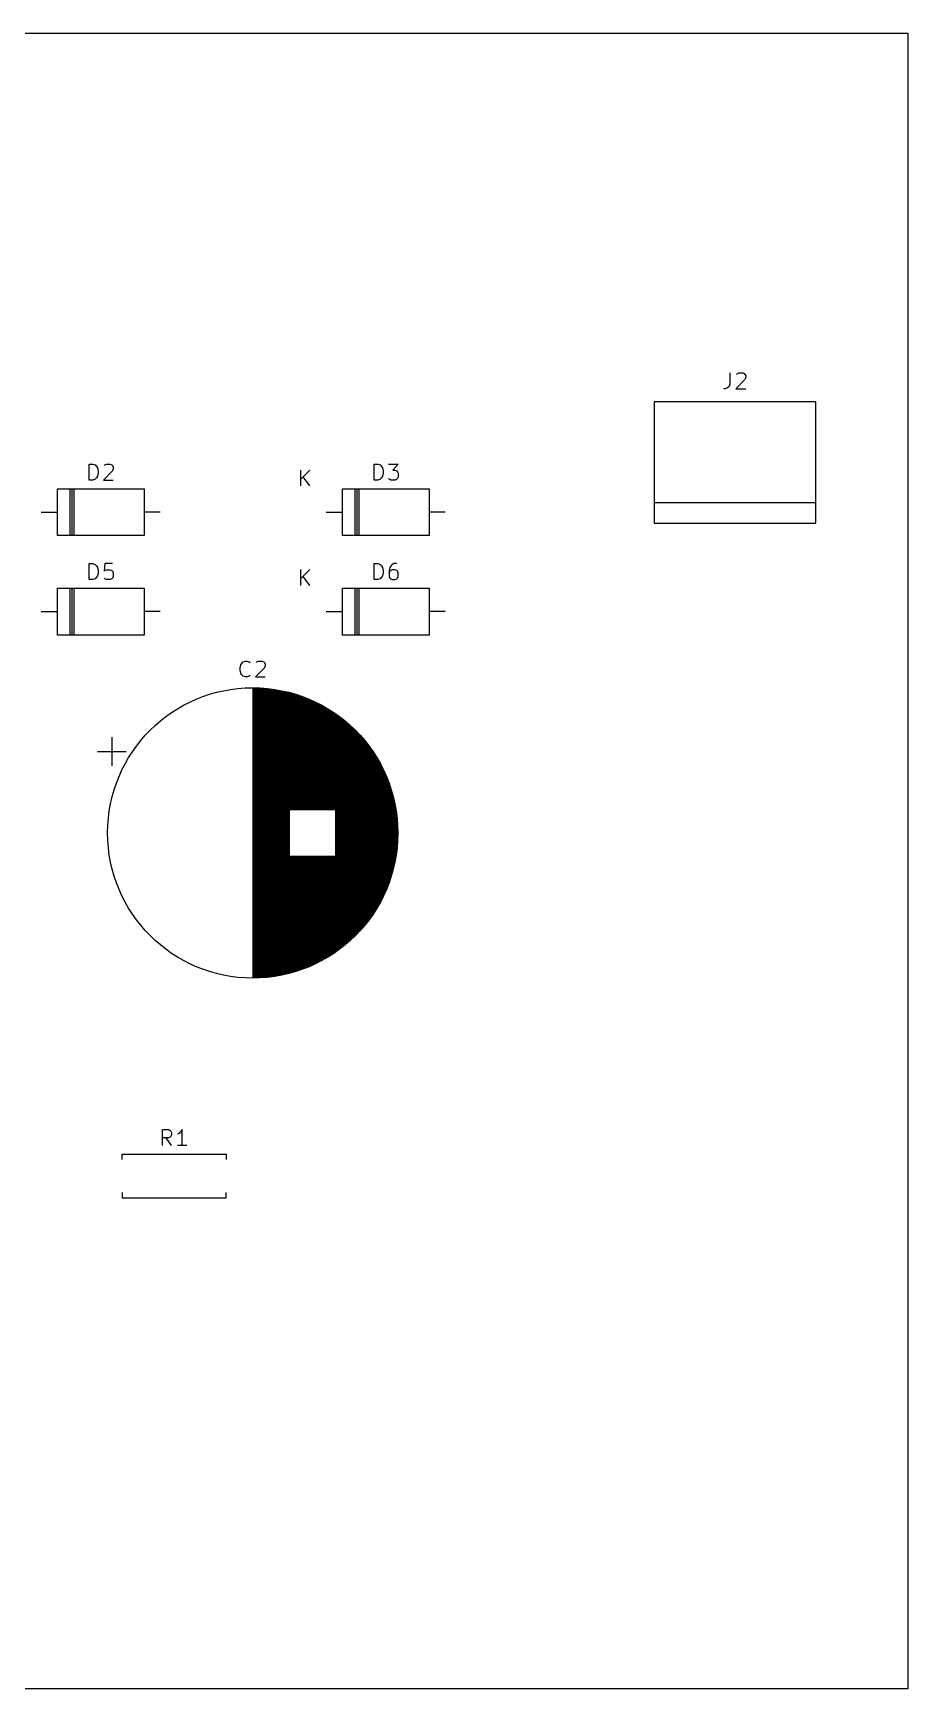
# Model space of a CAD drawing. Extents: x 20 to 124, y -124 to -20.
# Drawn here: x 69 to 124, y -124 to -20 of the extents above; entities that cross this region are included whole.
import ezdxf

# ---------------------------------------------------------------- set-up
doc = ezdxf.new("R2010")
doc.units = 0
doc.layers.add('LYELLOW', color=51, linetype='CONTINUOUS')
doc.layers.add('WHITE', color=7, linetype='CONTINUOUS')

msp = doc.modelspace()

# ---------------------------------------------------------------- linework, layer by layer
at = {"layer": 'LYELLOW', "linetype": 'CONTINUOUS'}
for p, q in [((112.806666, -41.337319), (112.806666, -42.051604)), ((113.235238, -41.432557), (113.282857, -41.384938)), ((113.282857, -41.384938), (113.378095, -41.337319)), ((113.378095, -41.337319), (113.61619, -41.337319)), ((113.61619, -41.337319), (113.711428, -41.384938)), ((113.711428, -41.384938), (113.759047, -41.432557)), ((113.759047, -41.432557), (113.806666, -41.527795)), ((113.806666, -41.527795), (113.806666, -41.623033)), ((112.520952, -42.337319), (112.425714, -42.337319)), ((112.663809, -42.2897), (112.520952, -42.337319)), ((112.759047, -42.194461), (112.663809, -42.2897)), ((112.806666, -42.051604), (112.759047, -42.194461)), ((113.759047, -41.76589), (113.187619, -42.337319)), ((113.187619, -42.337319), (113.806666, -42.337319)), ((113.806666, -41.623033), (113.759047, -41.76589)), ((108.06, -43.1525), (108.06, -50.7725)), ((118.22, -43.1525), (108.06, -43.1525)), ((118.22, -50.7725), (118.22, -43.1525)), ((72.536905, -48.072319), (72.536905, -47.072319)), ((72.536905, -47.072319), (72.775, -47.072319)), ((72.775, -47.072319), (72.917857, -47.119938)), ((72.917857, -47.119938), (73.013095, -47.215176)), ((73.013095, -47.215176), (73.060714, -47.310414)), ((73.060714, -47.834223), (73.013095, -47.929461)), ((73.060714, -47.310414), (73.108333, -47.50089)), ((73.108333, -47.643747), (73.060714, -47.834223)), ((73.108333, -47.50089), (73.108333, -47.643747)), ((74.013095, -47.50089), (73.441667, -48.072319)), ((73.489286, -47.167557), (73.536905, -47.119938)), ((73.536905, -47.119938), (73.632143, -47.072319)), ((73.632143, -47.072319), (73.870238, -47.072319)), ((73.870238, -47.072319), (73.965476, -47.119938)), ((73.965476, -47.119938), (74.013095, -47.167557)), ((74.013095, -47.167557), (74.060714, -47.262795)), ((74.060714, -47.358033), (74.013095, -47.50089)), ((74.060714, -47.262795), (74.060714, -47.358033)), ((85.843095, -48.442319), (85.843095, -47.442319)), ((86.414523, -47.442319), (85.843095, -48.013747)), ((90.446905, -48.072319), (90.446905, -47.072319)), ((90.446905, -47.072319), (90.685, -47.072319)), ((90.685, -47.072319), (90.827857, -47.119938)), ((90.827857, -47.119938), (90.923095, -47.215176)), ((90.923095, -47.215176), (90.970714, -47.310414)), ((90.970714, -47.834223), (90.923095, -47.929461)), ((90.970714, -47.310414), (91.018333, -47.50089)), ((91.018333, -47.643747), (90.970714, -47.834223)), ((91.018333, -47.50089), (91.018333, -47.643747)), ((91.351667, -47.072319), (91.970714, -47.072319)), ((91.970714, -47.072319), (91.637381, -47.453271)), ((91.637381, -47.453271), (91.780238, -47.453271)), ((91.780238, -47.453271), (91.875476, -47.50089)), ((91.875476, -47.50089), (91.923095, -47.548509)), ((91.923095, -47.548509), (91.970714, -47.643747)), ((91.970714, -47.643747), (91.970714, -47.881842)), ((70.555, -48.6175), (75.995, -48.6175)), ((70.555, -51.5575), (70.555, -48.6175)), ((71.335, -48.6175), (71.335, -51.5575)), ((71.455, -48.6175), (71.455, -51.5575)), ((71.575, -48.6175), (71.575, -51.5575)), ((72.775, -48.072319), (72.536905, -48.072319)), ((72.917857, -48.0247), (72.775, -48.072319)), ((73.013095, -47.929461), (72.917857, -48.0247)), ((73.441667, -48.072319), (74.060714, -48.072319)), ((75.995, -48.6175), (75.995, -51.5575)), ((86.414523, -48.442319), (85.985952, -47.87089)), ((88.465, -48.6175), (93.905, -48.6175)), ((88.465, -51.5575), (88.465, -48.6175)), ((89.245, -48.6175), (89.245, -51.5575)), ((89.365, -48.6175), (89.365, -51.5575)), ((89.485, -48.6175), (89.485, -51.5575)), ((90.685, -48.072319), (90.446905, -48.072319)), ((90.827857, -48.0247), (90.685, -48.072319)), ((90.923095, -47.929461), (90.827857, -48.0247)), ((91.399286, -48.0247), (91.351667, -47.97708)), ((91.494524, -48.072319), (91.399286, -48.0247)), ((91.780238, -48.072319), (91.494524, -48.072319)), ((91.875476, -48.0247), (91.780238, -48.072319)), ((91.923095, -47.97708), (91.875476, -48.0247)), ((91.970714, -47.881842), (91.923095, -47.97708)), ((93.905, -48.6175), (93.905, -51.5575)), ((118.22, -49.5025), (108.06, -49.5025)), ((69.535, -50.0875), (70.555, -50.0875)), ((77.015, -50.0875), (75.995, -50.0875)), ((87.445, -50.0875), (88.465, -50.0875)), ((94.925, -50.0875), (93.905, -50.0875)), ((108.06, -50.7725), (118.22, -50.7725)), ((75.995, -51.5575), (70.555, -51.5575)), ((93.905, -51.5575), (88.465, -51.5575)), ((72.536905, -54.322319), (72.536905, -53.322319)), ((72.536905, -53.322319), (72.775, -53.322319)), ((72.775, -53.322319), (72.917857, -53.369938)), ((72.917857, -53.369938), (73.013095, -53.465176)), ((73.013095, -53.465176), (73.060714, -53.560414)), ((73.060714, -53.560414), (73.108333, -53.75089)), ((73.108333, -53.893747), (73.060714, -54.084223)), ((73.108333, -53.75089), (73.108333, -53.893747)), ((73.536905, -53.322319), (73.489286, -53.798509)), ((73.489286, -53.798509), (73.536905, -53.75089)), ((74.013095, -53.322319), (73.536905, -53.322319)), ((73.536905, -53.75089), (73.632143, -53.703271)), ((73.632143, -53.703271), (73.870238, -53.703271)), ((73.870238, -53.703271), (73.965476, -53.75089)), ((73.965476, -53.75089), (74.013095, -53.798509)), ((74.013095, -53.798509), (74.060714, -53.893747)), ((74.060714, -53.893747), (74.060714, -54.131842)), ((85.843095, -54.692319), (85.843095, -53.692319)), ((86.414523, -53.692319), (85.843095, -54.263747)), ((90.446905, -54.322319), (90.446905, -53.322319)), ((90.446905, -53.322319), (90.685, -53.322319)), ((90.685, -53.322319), (90.827857, -53.369938)), ((90.827857, -53.369938), (90.923095, -53.465176)), ((90.923095, -53.465176), (90.970714, -53.560414)), ((90.970714, -53.560414), (91.018333, -53.75089)), ((91.018333, -53.893747), (90.970714, -54.084223)), ((91.018333, -53.75089), (91.018333, -53.893747)), ((91.446905, -53.560414), (91.399286, -53.75089)), ((91.399286, -53.75089), (91.399286, -54.131842)), ((91.446905, -53.798509), (91.399286, -53.893747)), ((91.542143, -53.417557), (91.446905, -53.560414)), ((91.494524, -53.75089), (91.446905, -53.798509)), ((91.589762, -53.703271), (91.494524, -53.75089)), ((91.589762, -53.369938), (91.542143, -53.417557)), ((91.685, -53.322319), (91.589762, -53.369938)), ((91.780238, -53.703271), (91.589762, -53.703271)), ((91.875476, -53.322319), (91.685, -53.322319)), ((91.875476, -53.75089), (91.780238, -53.703271)), ((91.923095, -53.798509), (91.875476, -53.75089)), ((91.970714, -53.893747), (91.923095, -53.798509)), ((91.970714, -54.131842), (91.970714, -53.893747)), ((70.555, -54.8675), (75.995, -54.8675)), ((70.555, -57.8075), (70.555, -54.8675)), ((71.335, -54.8675), (71.335, -57.8075)), ((71.455, -54.8675), (71.455, -57.8075)), ((71.575, -54.8675), (71.575, -57.8075)), ((72.775, -54.322319), (72.536905, -54.322319)), ((72.917857, -54.2747), (72.775, -54.322319)), ((73.013095, -54.179461), (72.917857, -54.2747)), ((73.060714, -54.084223), (73.013095, -54.179461)), ((73.536905, -54.2747), (73.489286, -54.22708)), ((73.632143, -54.322319), (73.536905, -54.2747)), ((73.870238, -54.322319), (73.632143, -54.322319)), ((73.965476, -54.2747), (73.870238, -54.322319)), ((74.013095, -54.22708), (73.965476, -54.2747)), ((74.060714, -54.131842), (74.013095, -54.22708)), ((75.995, -54.8675), (75.995, -57.8075)), ((86.414523, -54.692319), (85.985952, -54.12089)), ((88.465, -54.8675), (93.905, -54.8675)), ((88.465, -57.8075), (88.465, -54.8675)), ((89.245, -54.8675), (89.245, -57.8075)), ((89.365, -54.8675), (89.365, -57.8075)), ((89.485, -54.8675), (89.485, -57.8075)), ((90.685, -54.322319), (90.446905, -54.322319)), ((90.827857, -54.2747), (90.685, -54.322319)), ((90.923095, -54.179461), (90.827857, -54.2747)), ((90.970714, -54.084223), (90.923095, -54.179461)), ((91.399286, -54.131842), (91.446905, -54.22708)), ((91.446905, -54.22708), (91.494524, -54.2747)), ((91.494524, -54.2747), (91.589762, -54.322319)), ((91.589762, -54.322319), (91.780238, -54.322319)), ((91.780238, -54.322319), (91.875476, -54.2747)), ((91.875476, -54.2747), (91.923095, -54.22708)), ((91.923095, -54.22708), (91.970714, -54.131842)), ((93.905, -54.8675), (93.905, -57.8075)), ((69.535, -56.3375), (70.555, -56.3375)), ((77.015, -56.3375), (75.995, -56.3375)), ((87.445, -56.3375), (88.465, -56.3375)), ((94.925, -56.3375), (93.905, -56.3375)), ((75.995, -57.8075), (70.555, -57.8075)), ((93.905, -57.8075), (88.465, -57.8075)), ((82.038186, -59.87089), (82.085805, -59.680414)), ((82.038186, -60.013747), (82.038186, -59.87089)), ((82.085805, -60.204223), (82.038186, -60.013747)), ((82.085805, -59.680414), (82.133424, -59.585176)), ((82.133424, -60.299461), (82.085805, -60.204223)), ((82.133424, -59.585176), (82.228662, -59.489938)), ((82.228662, -60.3947), (82.133424, -60.299461)), ((82.228662, -59.489938), (82.371519, -59.442319)), ((82.371519, -59.442319), (82.466757, -59.442319)), ((82.466757, -59.442319), (82.609614, -59.489938)), ((82.609614, -59.489938), (82.657233, -59.537557)), ((83.561995, -59.87089), (82.990567, -60.442319)), ((83.038186, -59.537557), (83.085805, -59.489938)), ((83.085805, -59.489938), (83.181043, -59.442319)), ((83.181043, -59.442319), (83.419138, -59.442319)), ((83.419138, -59.442319), (83.514376, -59.489938)), ((83.514376, -59.489938), (83.561995, -59.537557)), ((83.561995, -59.537557), (83.609614, -59.632795)), ((83.609614, -59.728033), (83.561995, -59.87089)), ((83.609614, -59.632795), (83.609614, -59.728033)), ((82.371519, -60.442319), (82.228662, -60.3947)), ((82.466757, -60.442319), (82.371519, -60.442319)), ((82.609614, -60.3947), (82.466757, -60.442319)), ((82.657233, -60.34708), (82.609614, -60.3947)), ((82.8239, -61.1575), (82.8239, -79.3175)), ((82.8639, -61.1575), (82.8639, -79.3175)), ((82.9039, -61.1575), (82.9039, -79.3175)), ((82.9439, -61.1585), (82.9439, -79.3165)), ((82.9839, -61.1585), (82.9839, -79.3165)), ((82.990567, -60.442319), (83.609614, -60.442319)), ((83.0239, -61.1595), (83.0239, -79.3155)), ((83.0639, -61.1605), (83.0639, -79.3145)), ((83.1039, -61.1615), (83.1039, -79.3135)), ((83.1439, -61.1635), (83.1439, -79.3115)), ((83.1839, -61.1645), (83.1839, -79.3105)), ((83.2239, -61.1665), (83.2239, -79.3085)), ((83.2639, -61.1685), (83.2639, -79.3065)), ((83.3039, -61.1705), (83.3039, -79.3045)), ((83.3439, -61.1725), (83.3439, -79.3025)), ((83.3839, -61.1745), (83.3839, -79.3005)), ((83.4239, -61.1775), (83.4239, -79.2975)), ((83.4639, -61.1795), (83.4639, -79.2955)), ((83.5039, -61.1825), (83.5039, -79.2925)), ((83.5439, -61.1855), (83.5439, -79.2895)), ((83.5839, -61.1895), (83.5839, -79.2855)), ((83.6239, -61.1925), (83.6239, -79.2825)), ((83.6639, -61.1965), (83.6639, -79.2785)), ((83.7039, -61.2005), (83.7039, -79.2745)), ((83.7439, -61.2045), (83.7439, -79.2705)), ((83.7839, -61.2085), (83.7839, -79.2665)), ((83.8239, -61.2125), (83.8239, -79.2625)), ((83.8639, -61.2165), (83.8639, -79.2585)), ((83.9039, -61.2215), (83.9039, -79.2535)), ((83.9439, -61.2265), (83.9439, -79.2485)), ((83.9839, -61.2315), (83.9839, -79.2435)), ((84.0239, -61.2365), (84.0239, -79.2385)), ((84.0639, -61.2425), (84.0639, -79.2325)), ((84.1039, -61.2475), (84.1039, -79.2275)), ((84.1439, -61.2535), (84.1439, -79.2215)), ((84.1839, -61.2595), (84.1839, -79.2155)), ((84.2239, -61.2655), (84.2239, -79.2095)), ((84.2639, -61.2715), (84.2639, -79.2035)), ((84.3039, -61.2785), (84.3039, -79.1965)), ((84.3439, -61.2855), (84.3439, -79.1895)), ((84.3839, -61.2915), (84.3839, -79.1835)), ((84.4239, -61.2985), (84.4239, -79.1765)), ((84.4639, -61.3065), (84.4639, -79.1685)), ((84.5039, -61.3135), (84.5039, -79.1615)), ((84.5439, -61.3215), (84.5439, -79.1535)), ((84.5839, -61.3285), (84.5839, -79.1465)), ((84.6239, -61.3365), (84.6239, -79.1385)), ((84.6639, -61.3455), (84.6639, -79.1295)), ((84.7039, -61.3535), (84.7039, -79.1215)), ((84.7439, -61.3615), (84.7439, -79.1135)), ((84.7839, -61.3705), (84.7839, -79.1045)), ((84.8239, -61.3795), (84.8239, -79.0955)), ((84.8639, -61.3885), (84.8639, -79.0865)), ((84.9039, -61.3975), (84.9039, -79.0775)), ((84.9439, -61.4075), (84.9439, -79.0675)), ((84.9839, -61.4165), (84.9839, -79.0585)), ((85.0239, -61.4265), (85.0239, -79.0485)), ((85.0639, -61.4365), (85.0639, -79.0385)), ((85.1039, -61.4475), (85.1039, -79.0275)), ((85.1439, -61.4575), (85.1439, -68.7975)), ((85.1839, -61.4685), (85.1839, -68.7975)), ((85.2239, -61.4785), (85.2239, -68.7975)), ((85.2639, -61.4895), (85.2639, -68.7975)), ((85.3039, -61.5015), (85.3039, -68.7975)), ((85.3439, -61.5125), (85.3439, -68.7975)), ((85.3839, -61.5245), (85.3839, -68.7975)), ((85.4239, -61.5355), (85.4239, -68.7975)), ((85.4639, -61.5475), (85.4639, -68.7975)), ((85.5039, -61.5605), (85.5039, -68.7975)), ((85.5439, -61.5725), (85.5439, -68.7975)), ((85.5839, -61.5855), (85.5839, -68.7975)), ((85.6239, -61.5975), (85.6239, -68.7975)), ((85.6639, -61.6105), (85.6639, -68.7975)), ((85.7039, -61.6245), (85.7039, -68.7975)), ((85.7439, -61.6375), (85.7439, -68.7975)), ((85.7839, -61.6515), (85.7839, -68.7975)), ((85.8239, -61.6655), (85.8239, -68.7975)), ((85.8639, -61.6795), (85.8639, -68.7975)), ((85.9039, -61.6935), (85.9039, -68.7975)), ((85.9439, -61.7075), (85.9439, -68.7975)), ((85.9839, -61.7225), (85.9839, -68.7975)), ((86.0239, -61.7375), (86.0239, -68.7975)), ((86.0639, -61.7525), (86.0639, -68.7975)), ((86.1039, -61.7675), (86.1039, -68.7975)), ((86.1439, -61.7835), (86.1439, -68.7975)), ((86.1839, -61.7995), (86.1839, -68.7975)), ((86.2239, -61.8145), (86.2239, -68.7975)), ((86.2639, -61.8315), (86.2639, -68.7975)), ((86.3039, -61.8475), (86.3039, -68.7975)), ((86.3439, -61.8645), (86.3439, -68.7975)), ((86.3839, -61.8815), (86.3839, -68.7975)), ((86.4239, -61.8985), (86.4239, -68.7975)), ((86.4639, -61.9155), (86.4639, -68.7975)), ((86.5039, -61.9325), (86.5039, -68.7975)), ((86.5439, -61.9505), (86.5439, -68.7975)), ((86.5839, -61.9685), (86.5839, -68.7975)), ((86.6239, -61.9865), (86.6239, -68.7975)), ((86.6639, -62.0055), (86.6639, -68.7975)), ((86.7039, -62.0245), (86.7039, -68.7975)), ((86.7439, -62.0425), (86.7439, -68.7975)), ((86.7839, -62.0625), (86.7839, -68.7975)), ((86.8239, -62.0815), (86.8239, -68.7975)), ((86.8639, -62.1015), (86.8639, -68.7975)), ((86.9039, -62.1215), (86.9039, -68.7975)), ((86.9439, -62.1415), (86.9439, -68.7975)), ((86.9839, -62.1615), (86.9839, -68.7975)), ((87.0239, -62.1825), (87.0239, -68.7975)), ((87.0639, -62.2035), (87.0639, -68.7975)), ((87.1039, -62.2245), (87.1039, -68.7975)), ((87.1439, -62.2455), (87.1439, -68.7975)), ((87.1839, -62.2675), (87.1839, -68.7975)), ((87.2239, -62.2895), (87.2239, -68.7975)), ((87.2639, -62.3115), (87.2639, -68.7975)), ((87.3039, -62.3335), (87.3039, -68.7975)), ((87.3439, -62.3565), (87.3439, -68.7975)), ((87.3839, -62.3795), (87.3839, -68.7975)), ((87.4239, -62.4025), (87.4239, -68.7975)), ((87.4639, -62.4265), (87.4639, -68.7975)), ((87.5039, -62.4495), (87.5039, -68.7975)), ((87.5439, -62.4735), (87.5439, -68.7975)), ((87.5839, -62.4985), (87.5839, -68.7975)), ((87.6239, -62.5225), (87.6239, -68.7975)), ((87.6639, -62.5475), (87.6639, -68.7975)), ((87.7039, -62.5725), (87.7039, -68.7975)), ((87.7439, -62.5985), (87.7439, -68.7975)), ((87.7839, -62.6245), (87.7839, -68.7975)), ((87.8239, -62.6505), (87.8239, -68.7975)), ((87.8639, -62.6765), (87.8639, -68.7975)), ((87.9039, -62.7035), (87.9039, -68.7975)), ((87.9439, -62.7305), (87.9439, -68.7975)), ((87.9839, -62.7575), (87.9839, -68.7975)), ((88.0239, -62.7855), (88.0239, -77.6895)), ((88.0639, -62.8135), (88.0639, -77.6615)), ((88.1039, -62.8415), (88.1039, -77.6335)), ((88.1439, -62.8695), (88.1439, -77.6055)), ((88.1839, -62.8985), (88.1839, -77.5765)), ((88.2239, -62.9285), (88.2239, -77.5465)), ((88.2639, -62.9575), (88.2639, -77.5175)), ((88.3039, -62.9875), (88.3039, -77.4875)), ((88.3439, -63.0175), (88.3439, -77.4575)), ((88.3839, -63.0485), (88.3839, -77.4265)), ((88.4239, -63.0795), (88.4239, -77.3955)), ((88.4639, -63.1105), (88.4639, -77.3645)), ((88.5039, -63.1425), (88.5039, -77.3325)), ((88.5439, -63.1745), (88.5439, -77.3005)), ((88.5839, -63.2065), (88.5839, -77.2685)), ((88.6239, -63.2395), (88.6239, -77.2355)), ((88.6639, -63.2725), (88.6639, -77.2025)), ((88.7039, -63.3065), (88.7039, -77.1685)), ((88.7439, -63.3405), (88.7439, -77.1345)), ((88.7839, -63.3745), (88.7839, -77.1005)), ((88.8239, -63.4095), (88.8239, -77.0655)), ((73.96446, -64.2225), (73.96446, -66.0225)), ((88.8639, -63.4445), (88.8639, -77.0305)), ((88.9039, -63.4795), (88.9039, -76.9955)), ((88.9439, -63.5155), (88.9439, -76.9595)), ((88.9839, -63.5525), (88.9839, -76.9225)), ((89.0239, -63.5895), (89.0239, -76.8855)), ((89.0639, -63.6265), (89.0639, -76.8485)), ((89.1039, -63.6645), (89.1039, -76.8105)), ((89.1439, -63.7025), (89.1439, -76.7725)), ((89.1839, -63.7415), (89.1839, -76.7335)), ((89.2239, -63.7805), (89.2239, -76.6945)), ((89.2639, -63.8195), (89.2639, -76.6555)), ((89.3039, -63.8605), (89.3039, -76.6145)), ((89.3439, -63.9005), (89.3439, -76.5745)), ((89.3839, -63.9415), (89.3839, -76.5335)), ((89.4239, -63.9835), (89.4239, -76.4915)), ((89.4639, -64.0255), (89.4639, -76.4495)), ((89.5039, -64.0685), (89.5039, -76.4065)), ((89.5439, -64.1115), (89.5439, -76.3635)), ((89.5839, -64.1555), (89.5839, -76.3195)), ((89.6239, -64.2005), (89.6239, -76.2745)), ((89.6639, -64.2455), (89.6639, -76.2295)), ((89.7039, -64.2905), (89.7039, -76.1845)), ((89.7439, -64.3375), (89.7439, -76.1375)), ((89.7839, -64.3845), (89.7839, -76.0905)), ((89.8239, -64.4315), (89.8239, -76.0435)), ((89.8639, -64.4795), (89.8639, -75.9955)), ((73.06446, -65.1225), (74.86446, -65.1225)), ((89.9039, -64.5285), (89.9039, -75.9465)), ((89.9439, -64.5785), (89.9439, -75.8965)), ((89.9839, -64.6285), (89.9839, -75.8465)), ((90.0239, -64.6795), (90.0239, -75.7955)), ((90.0639, -64.7315), (90.0639, -75.7435)), ((90.1039, -64.7845), (90.1039, -75.6905)), ((90.1439, -64.8375), (90.1439, -75.6375)), ((90.1839, -64.8915), (90.1839, -75.5835)), ((90.2239, -64.9465), (90.2239, -75.5285)), ((90.2639, -65.0025), (90.2639, -75.4725)), ((90.3039, -65.0595), (90.3039, -75.4155)), ((90.3439, -65.1175), (90.3439, -75.3575)), ((90.3839, -65.1765), (90.3839, -75.2985)), ((90.4239, -65.2365), (90.4239, -75.2385)), ((90.4639, -65.2975), (90.4639, -75.1775)), ((90.5039, -65.3585), (90.5039, -75.1165)), ((90.5439, -65.4215), (90.5439, -75.0535)), ((90.5839, -65.4865), (90.5839, -74.9885)), ((90.6239, -65.5515), (90.6239, -74.9235)), ((90.6639, -65.6185), (90.6639, -74.8565)), ((90.7039, -65.6865), (90.7039, -74.7885)), ((90.7439, -65.7555), (90.7439, -74.7195)), ((90.7839, -65.8265), (90.7839, -74.6485)), ((90.8239, -65.8985), (90.8239, -74.5765)), ((90.8639, -65.9725), (90.8639, -74.5025)), ((90.9039, -66.0485), (90.9039, -74.4265)), ((90.9439, -66.1255), (90.9439, -74.3495)), ((90.9839, -66.2045), (90.9839, -74.2705)), ((91.0239, -66.2855), (91.0239, -74.1895)), ((91.0639, -66.3685), (91.0639, -74.1065)), ((91.1039, -66.4545), (91.1039, -74.0205)), ((91.1439, -66.5425), (91.1439, -73.9325)), ((91.1839, -66.6325), (91.1839, -73.8425)), ((91.2239, -66.7255), (91.2239, -73.7495)), ((91.2639, -66.8215), (91.2639, -73.6535)), ((91.3039, -66.9215), (91.3039, -73.5535)), ((91.3439, -67.0245), (91.3439, -73.4505)), ((91.3839, -67.1305), (91.3839, -73.3445)), ((91.4239, -67.2415), (91.4239, -73.2335)), ((91.4639, -67.3575), (91.4639, -73.1175)), ((91.5039, -67.4785), (91.5039, -72.9965)), ((91.5439, -67.6065), (91.5439, -72.8685)), ((91.5839, -67.7405), (91.5839, -72.7345)), ((91.6239, -67.8825), (91.6239, -72.5925)), ((91.6639, -68.0355), (91.6639, -72.4395)), ((91.7039, -68.1995), (91.7039, -72.2755)), ((91.7439, -68.3785), (91.7439, -72.0965)), ((91.7839, -68.5765), (91.7839, -71.8985)), ((91.8239, -68.8025), (91.8239, -71.6725)), ((91.8639, -69.0725), (91.8639, -71.4025)), ((91.9039, -69.4245), (91.9039, -71.0505)), ((91.9439, -70.2775), (91.9439, -70.1975)), ((85.1439, -71.6775), (85.1439, -79.0175)), ((85.1839, -71.6775), (85.1839, -79.0065)), ((85.2239, -71.6775), (85.2239, -78.9965)), ((85.2639, -71.6775), (85.2639, -78.9855)), ((85.3039, -71.6775), (85.3039, -78.9735)), ((85.3439, -71.6775), (85.3439, -78.9625)), ((85.3839, -71.6775), (85.3839, -78.9505)), ((85.4239, -71.6775), (85.4239, -78.9395)), ((85.4639, -71.6775), (85.4639, -78.9275)), ((85.5039, -71.6775), (85.5039, -78.9145)), ((85.5439, -71.6775), (85.5439, -78.9025)), ((85.5839, -71.6775), (85.5839, -78.8895)), ((85.6239, -71.6775), (85.6239, -78.8775)), ((85.6639, -71.6775), (85.6639, -78.8645)), ((85.7039, -71.6775), (85.7039, -78.8505)), ((85.7439, -71.6775), (85.7439, -78.8375)), ((85.7839, -71.6775), (85.7839, -78.8235)), ((85.8239, -71.6775), (85.8239, -78.8095)), ((85.8639, -71.6775), (85.8639, -78.7955)), ((85.9039, -71.6775), (85.9039, -78.7815)), ((85.9439, -71.6775), (85.9439, -78.7675)), ((85.9839, -71.6775), (85.9839, -78.7525)), ((86.0239, -71.6775), (86.0239, -78.7375)), ((86.0639, -71.6775), (86.0639, -78.7225)), ((86.1039, -71.6775), (86.1039, -78.7075)), ((86.1439, -71.6775), (86.1439, -78.6915)), ((86.1839, -71.6775), (86.1839, -78.6755)), ((86.2239, -71.6775), (86.2239, -78.6605)), ((86.2639, -71.6775), (86.2639, -78.6435)), ((86.3039, -71.6775), (86.3039, -78.6275)), ((86.3439, -71.6775), (86.3439, -78.6105)), ((86.3839, -71.6775), (86.3839, -78.5935)), ((86.4239, -71.6775), (86.4239, -78.5765)), ((86.4639, -71.6775), (86.4639, -78.5595)), ((86.5039, -71.6775), (86.5039, -78.5425)), ((86.5439, -71.6775), (86.5439, -78.5245)), ((86.5839, -71.6775), (86.5839, -78.5065)), ((86.6239, -71.6775), (86.6239, -78.4885)), ((86.6639, -71.6775), (86.6639, -78.4695)), ((86.7039, -71.6775), (86.7039, -78.4505)), ((86.7439, -71.6775), (86.7439, -78.4325)), ((86.7839, -71.6775), (86.7839, -78.4125)), ((86.8239, -71.6775), (86.8239, -78.3935)), ((86.8639, -71.6775), (86.8639, -78.3735)), ((86.9039, -71.6775), (86.9039, -78.3535)), ((86.9439, -71.6775), (86.9439, -78.3335)), ((86.9839, -71.6775), (86.9839, -78.3135)), ((87.0239, -71.6775), (87.0239, -78.2925)), ((87.0639, -71.6775), (87.0639, -78.2715)), ((87.1039, -71.6775), (87.1039, -78.2505)), ((87.1439, -71.6775), (87.1439, -78.2295)), ((87.1839, -71.6775), (87.1839, -78.2075)), ((87.2239, -71.6775), (87.2239, -78.1855)), ((87.2639, -71.6775), (87.2639, -78.1635)), ((87.3039, -71.6775), (87.3039, -78.1415)), ((87.3439, -71.6775), (87.3439, -78.1185)), ((87.3839, -71.6775), (87.3839, -78.0955)), ((87.4239, -71.6775), (87.4239, -78.0725)), ((87.4639, -71.6775), (87.4639, -78.0485)), ((87.5039, -71.6775), (87.5039, -78.0255)), ((87.5439, -71.6775), (87.5439, -78.0015)), ((87.5839, -71.6775), (87.5839, -77.9765)), ((87.6239, -71.6775), (87.6239, -77.9525)), ((87.6639, -71.6775), (87.6639, -77.9275)), ((87.7039, -71.6775), (87.7039, -77.9025)), ((87.7439, -71.6775), (87.7439, -77.8765)), ((87.7839, -71.6775), (87.7839, -77.8505)), ((87.8239, -71.6775), (87.8239, -77.8245)), ((87.8639, -71.6775), (87.8639, -77.7985)), ((87.9039, -71.6775), (87.9039, -77.7715)), ((87.9439, -71.6775), (87.9439, -77.7445)), ((87.9839, -71.6775), (87.9839, -77.7175)), ((77.151305, -89.872319), (77.151305, -88.872319)), ((77.151305, -88.872319), (77.532257, -88.872319)), ((77.532257, -89.396128), (77.151305, -89.396128)), ((77.722733, -89.872319), (77.3894, -89.396128)), ((77.532257, -88.872319), (77.627495, -88.919938)), ((77.627495, -89.348509), (77.532257, -89.396128)), ((77.627495, -88.919938), (77.675114, -88.967557)), ((77.675114, -89.30089), (77.627495, -89.348509)), ((77.675114, -88.967557), (77.722733, -89.062795)), ((77.722733, -89.205652), (77.675114, -89.30089)), ((77.722733, -89.062795), (77.722733, -89.205652)), ((78.198924, -89.110414), (78.103686, -89.158033)), ((78.294162, -89.015176), (78.198924, -89.110414)), ((78.3894, -88.872319), (78.294162, -89.015176)), ((78.3894, -89.872319), (78.3894, -88.872319)), ((74.6194, -90.4175), (81.1594, -90.4175)), ((74.6194, -90.7475), (74.6194, -90.4175)), ((78.675114, -89.872319), (78.103686, -89.872319)), ((81.1594, -90.4175), (81.1594, -90.7475)), ((74.6194, -92.8275), (74.6194, -93.1575)), ((74.6194, -93.1575), (81.1594, -93.1575)), ((81.1594, -93.1575), (81.1594, -92.8275))]:
    msp.add_line(p, q, dxfattribs=at)
at = {"layer": 'LYELLOW'}
msp.add_circle((82.8239, -70.2375), 9.12, dxfattribs=at)
at = {"layer": 'WHITE', "linetype": 'CONTINUOUS'}
for p, q in [((20, -20), (124, -20)), ((124, -20), (124, -124)), ((124, -124), (20, -124))]:
    msp.add_line(p, q, dxfattribs=at)

doc.saveas('drawing.dxf')
